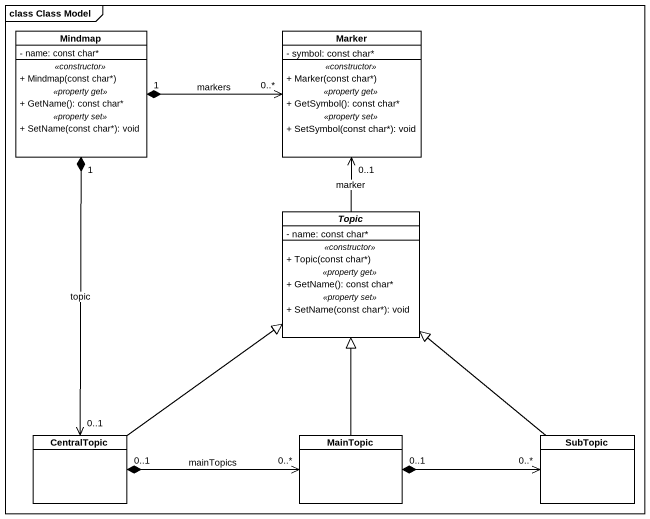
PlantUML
@startuml
mainframe class Class Model
hide circle
hide empty members
skinparam classAttributeIconSize 0
class Mindmap {
  - name: const char*
  .. <<constructor>> ..
  + Mindmap(const char*)
  .. <<property get>> ..
  + GetName(): const char*
  .. <<property set>> ..
  + SetName(const char*): void
}
class Marker {
  - symbol: const char*
  .. <<constructor>> ..
  + Marker(const char*)
  .. <<property get>> ..
  + GetSymbol(): const char*
  .. <<property set>> ..
  + SetSymbol(const char*): void
}
abstract class Topic {
  - name: const char*
  .. <<constructor>> ..
  + Topic(const char*)
  .. <<property get>> ..
  + GetName(): const char*
  .. <<property set>> ..
  + SetName(const char*): void
}
class CentralTopic
class MainTopic
class SubTopic
Mindmap "1" *-right-> "0..*" Marker : markers
Mindmap "1" *--> "0..1" CentralTopic : topic
Topic -up-> "0..1" Marker : marker
CentralTopic -up-|> Topic
CentralTopic "0..1" *-right-> "0..*" MainTopic : mainTopics
MainTopic -up-|> Topic
MainTopic "0..1" *-right-> "0..*" SubTopic
SubTopic -up-|> Topic
@enduml
